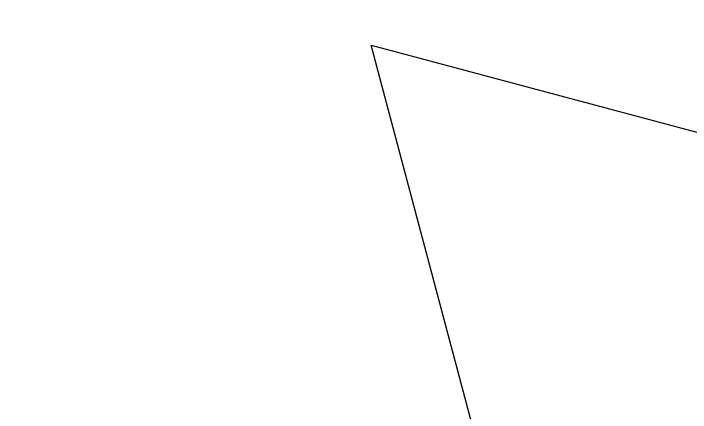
# Model space of a CAD drawing. Header units: inches. Extents: x 0 to 10293, y 0 to 4182.
# Drawn here: x 622.1739 to 622.2437, y 4114.0261 to 4114.0673 of the extents above; entities that cross this region are included whole.
import ezdxf

# ---------------------------------------------------------------- set-up
doc = ezdxf.new("R2010")
doc.units = ezdxf.units.IN
doc.header["$LTSCALE"] = 48
doc.header["$MEASUREMENT"] = 0
doc.styles.add('Arch-Dim', font='romans.shx', dxfattribs={"width": 0.75})
doc.dimstyles.new('Aec-Arch-I-96', dxfattribs={"dimscale": 96, "dimtxt": 0.09375, "dimasz": 0.0625, "dimexe": 0.0625, "dimexo": 0.0625, "dimgap": 0.03125, "dimtad": 1, "dimdec": 4, "dimzin": 3, "dimdsep": 46, "dimlunit": 4, "dimtxsty": 'Arch-Dim', "dimblk": 'ARCHTICK', "dimcen": 0.09375, "dimazin": 2, "dimtfac": 0.75, "dimtdec": 4, "dimtix": 1, "dimtmove": 2, "dimatfit": 2, "dimfxl": 0, "dimtolj": 1, "dimtzin": 0, "dimarcsym": 0})

# ---------------------------------------------------------------- blocks, each defined once
blk = doc.blocks.new('238SHSCREW')
at = {"linetype": 'Continuous'}
for p, q in [((0.124, -0.3618), (0.089, -0.3416)), ((0.089, -0.38208), (0.124, -0.3618))]:
    blk.add_line(p, q, dxfattribs=at)
blk = doc.blocks.new('_ArchTick')
at = {"color": 0, "linetype": 'ByBlock', "const_width": 0.15}
blk.add_lwpolyline([(-0.5, -0.5), (0.5, 0.5)], dxfattribs=at)

msp = doc.modelspace()

# ---------------------------------------------------------------- block references
at = {"extrusion": (0, 0, -1), "xscale": 0.9999969781931285, "yscale": 0.9999969781929394, "zscale": -0.999996978193125, "rotation": 44.99999999998158}
msp.add_blockref('238SHSCREW', (-622.554295, 4114.232174), dxfattribs=at)

# ---------------------------------------------------------------- leaders
msp.add_leader([(623.298152, 4112.300203), (611.433695, 4115.033405), (610.660908, 4115.033405)], dimstyle='Aec-Arch-I-96', override={"dimscale": 8, "dimtxt": 0.125})

doc.saveas('drawing.dxf')
